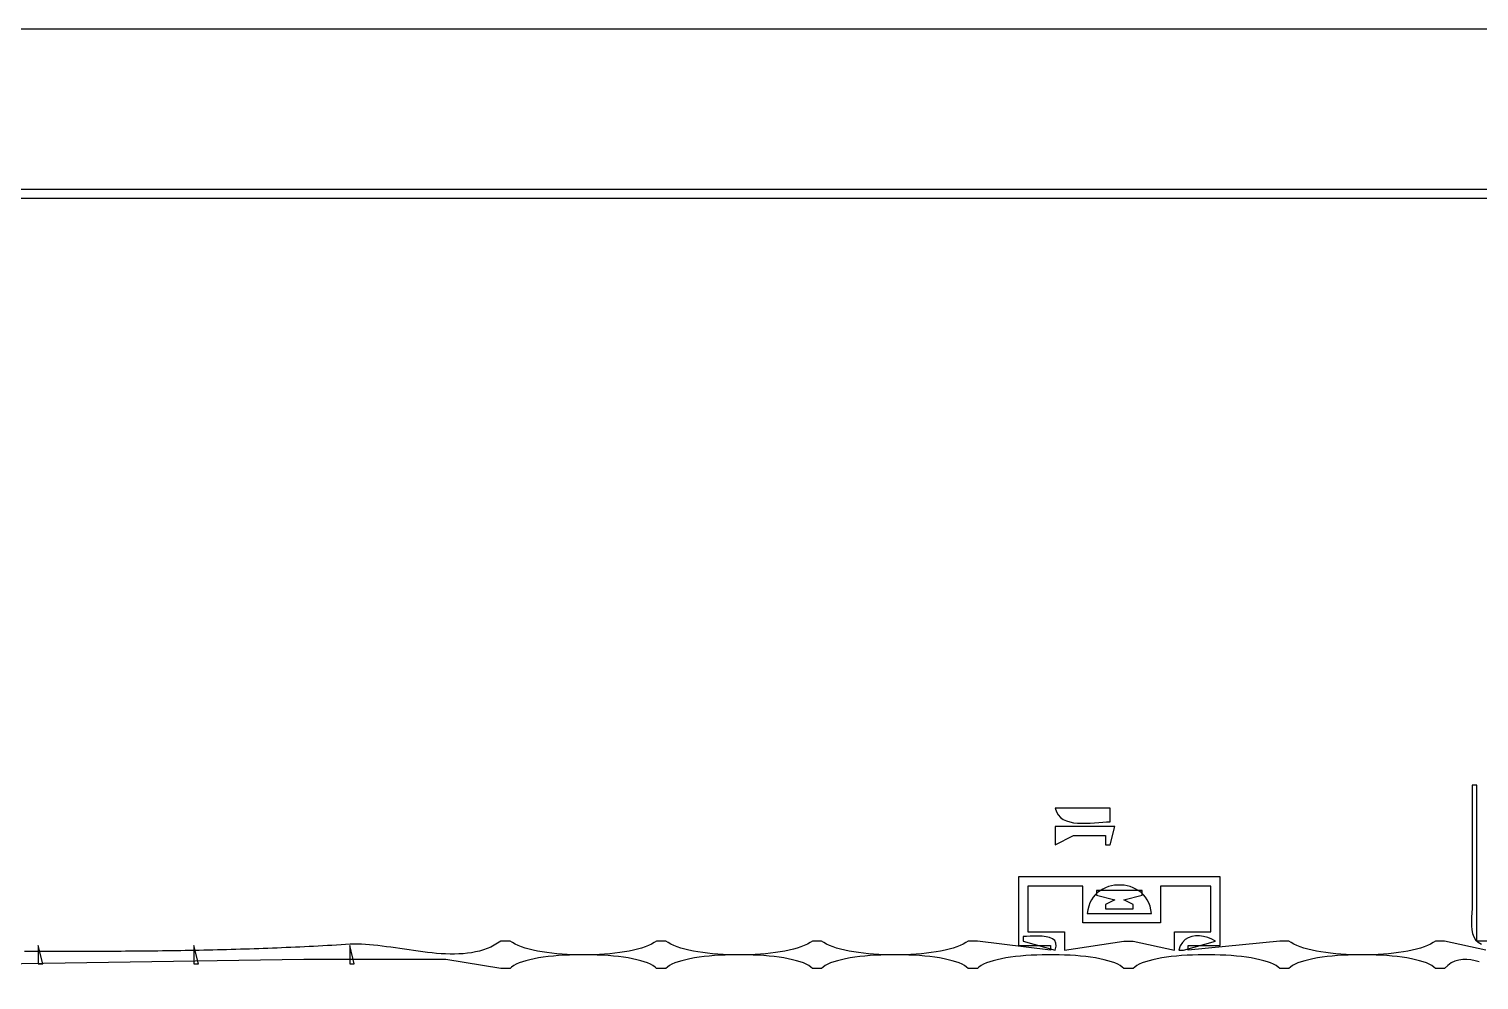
# Model space of a CAD drawing. Extents: x 0 to 1224, y 0 to 792.
# Drawn here: x 551 to 867.5, y 584.5 to 792 of the extents above; entities that cross this region are included whole.
import ezdxf

# ---------------------------------------------------------------- set-up
doc = ezdxf.new("R2010")
doc.units = 0
doc.layers.add('C7', color=7, linetype='CONTINUOUS')

msp = doc.modelspace()

# ---------------------------------------------------------------- linework, layer by layer
at = {"layer": 'C7'}
for points in [[(0, 792), (0, 0), (1224, 0), (1224, 792), (0, 792)], [(35, 757), (35, 35), (1171, 35), (1171, 757), (35, 757)], [(37, 755), (37, 37), (1169, 37), (1169, 755), (37, 755)], [(871, 593), (867, 593), (867, 627), (866, 627), (866, 601), (865.9784, 600.0725), (865.9291, 599.1273), (865.8751, 598.1793), (865.8398, 597.2436), (865.846, 596.3351), (865.9171, 595.4688), (866.0761, 594.6599), (866.3462, 593.9233), (866.7505, 593.2739), (867.3121, 592.7269), (868.0542, 592.2973)], [(775, 622), (775.2577, 621.1874), (775.6425, 620.5141), (776.1411, 619.968), (776.7404, 619.5373), (777.4273, 619.2099), (778.1885, 618.9737), (779.011, 618.817), (779.8816, 618.7276), (780.7872, 618.6936), (781.7145, 618.703), (782.6505, 618.7438), (783.582, 618.8041), (784.4958, 618.8718), (785.3789, 618.935), (786.218, 618.9817), (787, 619), (787, 622), (775, 622)], [(775, 618), (775, 614), (779, 616), (784, 616), (786, 616), (786, 614), (787, 614), (788, 618), (775, 618)], [(869, 591), (860, 593), (859, 593), (858, 593), (857.4876, 592.653), (856.8972, 592.3271), (856.2337, 592.0223), (855.5021, 591.7384), (854.7071, 591.4756), (853.8536, 591.2338), (852.9465, 591.013), (851.9908, 590.8133), (850.9911, 590.6346), (849.9525, 590.4769), (848.8797, 590.3402), (847.7778, 590.2246), (846.6514, 590.13), (845.5056, 590.0564), (844.3452, 590.0038), (843.175, 589.9723), (842, 589.9618), (840.8249, 589.9723), (839.6547, 590.0038), (838.4943, 590.0564), (837.3485, 590.13), (836.2221, 590.2246), (835.1202, 590.3402), (834.0474, 590.4769), (833.0088, 590.6346), (832.0091, 590.8133), (831.0534, 591.013), (830.1463, 591.2338), (829.2928, 591.4756), (828.4978, 591.7384), (827.7662, 592.0223), (827.1027, 592.3271), (826.5123, 592.653), (826, 593), (825, 593), (824, 593), (804, 591), (804, 592), (811, 592), (811, 607), (767, 607), (767, 592), (774, 592), (774, 591), (758, 593), (757, 593), (756, 593), (755.4876, 592.653), (754.8972, 592.3271), (754.2337, 592.0223), (753.5021, 591.7384), (752.7071, 591.4756), (751.8536, 591.2338), (750.9465, 591.013), (749.9908, 590.8133), (748.9911, 590.6346), (747.9525, 590.4769), (746.8797, 590.3402), (745.7778, 590.2246), (744.6514, 590.13), (743.5056, 590.0564), (742.3452, 590.0038), (741.175, 589.9723), (740, 589.9618), (738.8249, 589.9723), (737.6547, 590.0038), (736.4943, 590.0564), (735.3485, 590.13), (734.2221, 590.2246), (733.1202, 590.3402), (732.0474, 590.4769), (731.0088, 590.6346), (730.0091, 590.8133), (729.0534, 591.013), (728.1463, 591.2338), (727.2928, 591.4756), (726.4978, 591.7384), (725.7662, 592.0223), (725.1027, 592.3271), (724.5123, 592.653), (724, 593), (723, 593), (722, 593), (721.4876, 592.653), (720.8972, 592.3271), (720.2338, 592.0223), (719.5021, 591.7384), (718.7071, 591.4756), (717.8537, 591.2338), (716.9466, 591.013), (715.9908, 590.8133), (714.9911, 590.6346), (713.9525, 590.4769), (712.8798, 590.3402), (711.7778, 590.2246), (710.6515, 590.13), (709.5057, 590.0564), (708.3452, 590.0038), (707.175, 589.9723), (706, 589.9618), (704.8249, 589.9723), (703.6547, 590.0038), (702.4943, 590.0564), (701.3485, 590.13), (700.2221, 590.2246), (699.1202, 590.3402), (698.0474, 590.4769), (697.0088, 590.6346), (696.0092, 590.8133), (695.0534, 591.013), (694.1463, 591.2338), (693.2928, 591.4756), (692.4978, 591.7384), (691.7662, 592.0223), (691.1027, 592.3271), (690.5123, 592.653), (690, 593), (689, 593), (688, 593), (687.4876, 592.653), (686.8972, 592.3271), (686.2337, 592.0223), (685.5021, 591.7384), (684.7071, 591.4756), (683.8536, 591.2338), (682.9465, 591.013), (681.9908, 590.8133), (680.9911, 590.6346), (679.9525, 590.4769), (678.8797, 590.3402), (677.7778, 590.2246), (676.6514, 590.13), (675.5056, 590.0564), (674.3452, 590.0038), (673.175, 589.9723), (672, 589.9618), (670.8249, 589.9723), (669.6547, 590.0038), (668.4943, 590.0564), (667.3485, 590.13), (666.2221, 590.2246), (665.1202, 590.3402), (664.0474, 590.4769), (663.0088, 590.6346), (662.0091, 590.8133), (661.0534, 591.013), (660.1463, 591.2338), (659.2928, 591.4756), (658.4978, 591.7384), (657.7662, 592.0223), (657.1027, 592.3271), (656.5123, 592.653), (656, 593), (655, 593), (654, 593), (653.2944, 592.5057), (652.5582, 592.0665), (651.7931, 591.6799), (651.0007, 591.3434), (650.1826, 591.0544), (649.3406, 590.8107), (648.4762, 590.6096), (647.5912, 590.4488), (646.6871, 590.3258), (645.7656, 590.2381), (644.8284, 590.1832), (643.8771, 590.1587), (642.9134, 590.1622), (641.9389, 590.1911), (640.9553, 590.243), (639.9642, 590.3155), (638.9673, 590.406), (637.9662, 590.5122), (636.9626, 590.6315), (635.9581, 590.7615), (634.9544, 590.8997), (633.9531, 591.0437), (632.9559, 591.191), (631.9645, 591.3391), (630.9804, 591.4856), (630.0054, 591.628), (629.0411, 591.7638), (628.0891, 591.8907), (627.1511, 592.006), (626.2288, 592.1075), (625.3237, 592.1925), (624.4376, 592.2586), (623.5721, 592.3035), (622.7288, 592.3245), (621.9095, 592.3193), (621.1157, 592.2854), (620.118, 592.2234), (619.1202, 592.1629), (618.1223, 592.1041), (617.1242, 592.0467), (616.126, 591.9908), (615.1276, 591.9364), (614.1291, 591.8835), (613.1304, 591.8321), (612.1316, 591.782), (611.1326, 591.7334), (610.1335, 591.6862), (609.1343, 591.6404), (608.1349, 591.5959), (607.1354, 591.5528), (606.1358, 591.511), (605.1361, 591.4705), (604.1362, 591.4313), (603.1363, 591.3933), (602.1362, 591.3567), (601.136, 591.3212), (600.1357, 591.287), (599.1353, 591.254), (598.1348, 591.2222), (597.1341, 591.1915), (596.1334, 591.162), (595.1326, 591.1336), (594.1317, 591.1064), (593.1307, 591.0802), (592.1296, 591.0551), (591.1285, 591.0311), (590.1272, 591.0081), (589.1259, 590.9862), (588.1245, 590.9652), (587.123, 590.9453), (586.1214, 590.9263), (585.1198, 590.9083), (584.1181, 590.8912), (583.1164, 590.875), (582.1145, 590.8597), (581.1127, 590.8454), (580.1107, 590.8319), (579.1087, 590.8192), (578.1067, 590.8074), (577.1046, 590.7963), (576.1025, 590.7861), (575.1003, 590.7767), (574.0981, 590.768), (573.0958, 590.7601), (572.0935, 590.7529), (571.0912, 590.7464), (570.0889, 590.7406), (569.0865, 590.7354), (568.0841, 590.731), (567.0816, 590.7271), (566.0792, 590.7239), (565.0767, 590.7213), (564.0742, 590.7192), (563.0717, 590.7178), (562.0692, 590.7168), (561.0667, 590.7165), (560.0642, 590.7166), (559.0617, 590.7172), (558.0592, 590.7183), (557.0567, 590.7199), (556.0542, 590.7219), (555.0517, 590.7243), (554.0492, 590.7272), (553.0467, 590.7304), (552.0443, 590.734), (551.0419, 590.738), (550.0394, 590.7423)], [(769, 605), (769, 595), (777, 595), (777, 591), (790, 593), (791, 593), (792, 593), (801, 591), (801, 595), (809, 595), (809, 605), (798, 605), (798, 597), (781, 597), (781, 605), (769, 605)], [(782, 599), (796, 599), (795.8895, 599.8298), (795.6994, 600.6003), (795.4353, 601.3116), (795.1032, 601.9636), (794.7091, 602.5563), (794.2589, 603.0897), (793.7584, 603.5639), (793.2136, 603.9788), (792.6303, 604.3345), (792.0146, 604.6308), (791.3723, 604.8679), (790.7092, 605.0457), (790.0314, 605.1643), (789.3448, 605.2235), (788.6551, 605.2235), (787.9685, 605.1643), (787.2907, 605.0457), (786.6276, 604.8679), (785.9853, 604.6308), (785.3696, 604.3345), (784.7863, 603.9788), (784.2415, 603.5639), (783.741, 603.0897), (783.2908, 602.5563), (782.8967, 601.9636), (782.5646, 601.3116), (782.3005, 600.6003), (782.1104, 599.8298), (782, 599)], [(784, 604), (784, 603), (788, 602), (786, 601), (786, 600), (792, 600), (792, 601), (790, 602), (794, 603), (794, 604), (784, 604)], [(553, 592), (553, 588), (554, 588), (553, 592)], [(587, 592), (587, 588), (588, 588), (587, 592)], [(621, 592), (621, 588), (622, 588), (621, 592)], [(768, 594), (768, 593), (775, 591), (775.2177, 591.8716), (775.1664, 592.5653), (774.8831, 593.1006), (774.4048, 593.4968), (773.7686, 593.7734), (773.0113, 593.95), (772.1701, 594.0461), (771.282, 594.0811), (770.3839, 594.0745), (769.5128, 594.0458), (768.7059, 594.0144), (768, 594)], [(802, 591), (803, 591), (810, 593), (809.1617, 593.4259), (808.2833, 593.762), (807.3854, 593.9977), (806.4889, 594.1223), (805.6145, 594.1254), (804.7832, 593.9964), (804.0157, 593.7247), (803.3328, 593.2998), (802.7554, 592.7111), (802.3041, 591.948), (802, 591)], [(867.5386, 588.4597), (866.6333, 588.704), (865.7272, 588.8753), (864.8279, 588.9615), (863.943, 588.9501), (863.08, 588.829), (862.2467, 588.5857), (861.4505, 588.2079), (860.699, 587.6835), (860, 587), (859, 587), (858, 587), (857.6477, 587.3342), (857.1962, 587.6489), (856.6516, 587.9438), (856.0198, 588.2191), (855.3068, 588.4747), (854.5188, 588.7107), (853.6616, 588.927), (852.7413, 589.1236), (851.7639, 589.3006), (850.7354, 589.4579), (849.6618, 589.5956), (848.5492, 589.7135), (847.4035, 589.8119), (846.2307, 589.8905), (845.037, 589.9495), (843.8282, 589.9888), (842.6103, 590.0085), (841.3895, 590.0085), (840.1717, 589.9888), (838.9629, 589.9495), (837.7691, 589.8905), (836.5963, 589.8118), (835.4507, 589.7135), (834.338, 589.5955), (833.2644, 589.4579), (832.236, 589.3006), (831.2586, 589.1236), (830.3383, 588.927), (829.4811, 588.7107), (828.693, 588.4747), (827.9801, 588.2191), (827.3483, 587.9438), (826.8037, 587.6488), (826.3522, 587.3342), (826, 587), (825, 587), (824, 587), (823.6477, 587.3342), (823.1962, 587.6488), (822.6516, 587.9438), (822.0198, 588.2191), (821.3068, 588.4747), (820.5188, 588.7107), (819.6616, 588.927), (818.7413, 589.1236), (817.7639, 589.3006), (816.7354, 589.4579), (815.6618, 589.5955), (814.5492, 589.7135), (813.4035, 589.8118), (812.2308, 589.8905), (811.037, 589.9495), (809.8282, 589.9888), (808.6104, 590.0084), (807.3895, 590.0084), (806.1717, 589.9888), (804.9629, 589.9495), (803.7691, 589.8905), (802.5964, 589.8118), (801.4507, 589.7135), (800.3381, 589.5955), (799.2645, 589.4579), (798.236, 589.3006), (797.2586, 589.1236), (796.3383, 588.927), (795.4811, 588.7107), (794.6931, 588.4747), (793.9801, 588.2191), (793.3483, 587.9438), (792.8037, 587.6488), (792.3522, 587.3342), (792, 587), (791, 587), (790, 587), (789.6477, 587.3342), (789.1962, 587.6488), (788.6516, 587.9438), (788.0198, 588.2191), (787.3068, 588.4747), (786.5188, 588.7107), (785.6616, 588.927), (784.7413, 589.1236), (783.7639, 589.3006), (782.7354, 589.4579), (781.6618, 589.5955), (780.5492, 589.7135), (779.4035, 589.8118), (778.2307, 589.8905), (777.037, 589.9495), (775.8282, 589.9888), (774.6103, 590.0084), (773.3895, 590.0084), (772.1717, 589.9888), (770.9629, 589.9495), (769.7691, 589.8905), (768.5963, 589.8118), (767.4507, 589.7135), (766.338, 589.5955), (765.2644, 589.4579), (764.236, 589.3006), (763.2586, 589.1236), (762.3383, 588.927), (761.4811, 588.7107), (760.693, 588.4747), (759.9801, 588.2191), (759.3483, 587.9438), (758.8037, 587.6488), (758.3522, 587.3342), (758, 587), (757, 587), (756, 587), (755.6477, 587.3342), (755.1962, 587.6488), (754.6516, 587.9438), (754.0198, 588.2191), (753.3068, 588.4747), (752.5188, 588.7107), (751.6616, 588.927), (750.7413, 589.1236), (749.7639, 589.3006), (748.7354, 589.4579), (747.6618, 589.5955), (746.5492, 589.7135), (745.4035, 589.8118), (744.2307, 589.8905), (743.037, 589.9495), (741.8282, 589.9888), (740.6103, 590.0084), (739.3895, 590.0084), (738.1717, 589.9888), (736.9629, 589.9495), (735.7691, 589.8905), (734.5963, 589.8118), (733.4507, 589.7135), (732.338, 589.5955), (731.2644, 589.4579), (730.236, 589.3006), (729.2586, 589.1236), (728.3383, 588.927), (727.4811, 588.7107), (726.693, 588.4747), (725.9801, 588.2191), (725.3483, 587.9438), (724.8037, 587.6488), (724.3522, 587.3342), (724, 587), (723, 587), (722, 587), (721.6477, 587.3342), (721.1962, 587.6488), (720.6516, 587.9438), (720.0198, 588.2191), (719.3068, 588.4747), (718.5188, 588.7107), (717.6616, 588.927), (716.7413, 589.1236), (715.7639, 589.3006), (714.7354, 589.4579), (713.6618, 589.5955), (712.5492, 589.7135), (711.4035, 589.8118), (710.2308, 589.8905), (709.037, 589.9495), (707.8282, 589.9888), (706.6104, 590.0084), (705.3895, 590.0084), (704.1717, 589.9888), (702.9629, 589.9495), (701.7691, 589.8905), (700.5964, 589.8118), (699.4507, 589.7135), (698.3381, 589.5955), (697.2645, 589.4579), (696.236, 589.3006), (695.2586, 589.1236), (694.3383, 588.927), (693.4811, 588.7107), (692.6931, 588.4747), (691.9801, 588.2191), (691.3483, 587.9438), (690.8037, 587.6488), (690.3522, 587.3342), (690, 587), (689, 587), (688, 587), (687.6477, 587.3342), (687.1962, 587.6488), (686.6516, 587.9438), (686.0198, 588.2191), (685.3068, 588.4747), (684.5188, 588.7107), (683.6616, 588.927), (682.7413, 589.1236), (681.7639, 589.3006), (680.7354, 589.4579), (679.6618, 589.5955), (678.5492, 589.7135), (677.4035, 589.8118), (676.2308, 589.8905), (675.037, 589.9495), (673.8282, 589.9888), (672.6104, 590.0084), (671.3895, 590.0084), (670.1717, 589.9888), (668.9629, 589.9495), (667.7691, 589.8905), (666.5964, 589.8118), (665.4507, 589.7135), (664.3381, 589.5955), (663.2645, 589.4579), (662.236, 589.3006), (661.2586, 589.1236), (660.3383, 588.927), (659.4811, 588.7107), (658.6931, 588.4747), (657.9801, 588.2191), (657.3483, 587.9438), (656.8037, 587.6488), (656.3522, 587.3342), (656, 587), (655, 587), (654, 587), (642, 589), (611, 589), (483, 587)]]:
    msp.add_lwpolyline(points, dxfattribs=at)

doc.saveas('drawing.dxf')
